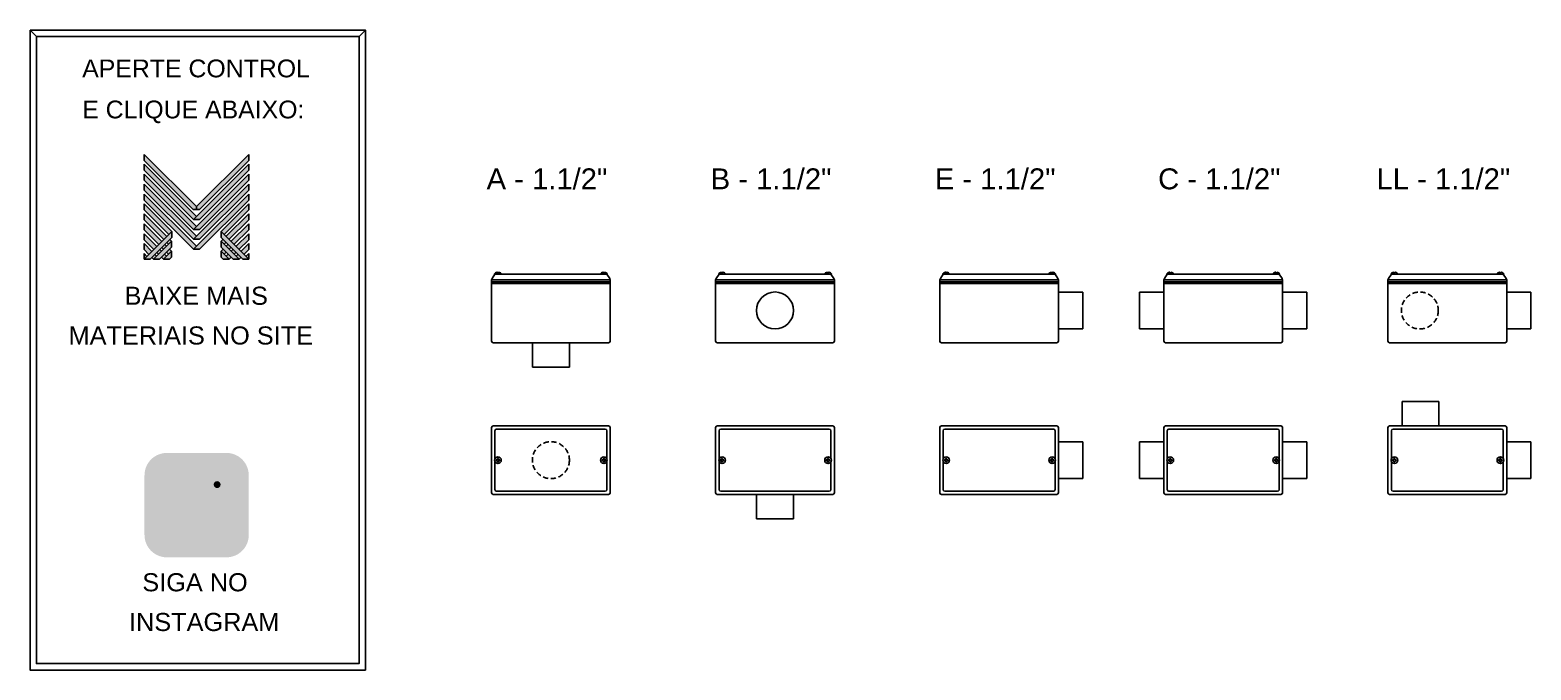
# Model space of a CAD drawing. Header units: millimetres. Extents: x -301 to 3370, y 92 to 858.
# Drawn here: x -301 to 1494, y 92 to 858 of the extents above; entities that cross this region are included whole.
import ezdxf
from ezdxf.enums import TextEntityAlignment as Align

# ---------------------------------------------------------------- set-up
doc = ezdxf.new("R2010")
doc.units = ezdxf.units.MM
doc.linetypes.add('HIDDEN', pattern=[9.525, 6.35, -3.175])
for name, color, linetype in [('BUCHA DE PASSAGEM', 20, 'Continuous'), ('CONDULETE', 8, 'Continuous'), ('FURO VASADO', 251, 'HIDDEN'), ('logo01', 10, 'Continuous'), ('logo02', 250, 'Continuous')]:
    doc.layers.add(name, color=color, linetype=linetype)
doc.styles.get("Standard").update_dxf_attribs({"font": 'arial.ttf'})

# ---------------------------------------------------------------- blocks, each defined once
blk = doc.blocks.new('MESH')
at = {"layer": 'logo01'}
h = blk.add_hatch(color=256, dxfattribs=at)
h.dxf.hatch_style = 1
h.paths.add_polyline_path([(30046, 14087), (30046, 13835), (32119, 11769), (32248, 11769), (32248, 11893)])
h.paths.add_polyline_path([(30046, 13670), (30046, 13418), (32121, 11349), (32248, 11475)])
h.paths.add_polyline_path([(30046, 13253), (30046, 13001), (32121, 10932), (32248, 11058)])
h.paths.add_polyline_path([(30046, 12835), (30046, 12583), (32121, 10515), (32248, 10641)])
h.paths.add_polyline_path([(30046, 12418), (30046, 12166), (32121, 10097), (32248, 10223)])
h.paths.add_polyline_path([(30046, 12001), (30046, 11749), (31084, 10714), (31211, 10840)])
h.paths.add_polyline_path([(30046, 11583), (30046, 11331), (30875, 10505), (31001, 10631)])
h.paths.add_polyline_path([(30046, 11166), (30046, 10914), (30666, 10296), (30792, 10422)])
h.paths.add_polyline_path([(30046, 10749), (30046, 10497), (30456, 10088), (30583, 10214)])
h.paths.add_polyline_path([(30046, 10331), (30046, 10079), (30247, 9879), (30373, 10005)])
h.paths.add_polyline_path([(30164, 9796), (30046, 9914), (30046, 9679)])
h.paths.add_polyline_path([(30574, 9805), (30500, 9879), (30373, 9753), (30448, 9679)])
h.paths.add_polyline_path([(30784, 10013), (30709, 10088), (30583, 9962), (30657, 9887)])
h.paths.add_polyline_path([(30993, 9805), (30910, 9887), (30784, 9761), (30867, 9679)])
h.paths.add_polyline_path([(30993, 10222), (30918, 10296), (30792, 10170), (30867, 10096)])
h.paths.add_polyline_path([(31119, 10096), (30993, 9970), (31076, 9887), (31202, 10013)])
h.paths.add_polyline_path([(31202, 10431), (31128, 10505), (31001, 10379), (31076, 10305)], flags=17)
h.paths.add_polyline_path([(33284, 10840), (33284, 10588), (34196, 9679), (34449, 9679)])
h.paths.add_polyline_path([(33293, 10431), (33293, 10179), (33794, 9679), (34047, 9679)])
h.paths.add_polyline_path([(33293, 10013), (33293, 9761), (33376, 9679), (33628, 9679)], flags=17)
at = {"layer": 'logo02'}
h = blk.add_hatch(color=256, dxfattribs=at)
h.dxf.hatch_style = 1
h.paths.add_polyline_path([(34449, 13835), (34449, 14087), (32248, 11893), (32248, 11769), (32376, 11769)])
h.paths.add_polyline_path([(34449, 13418), (34449, 13670), (32121, 11349), (32374, 11349)])
h.paths.add_polyline_path([(34449, 13001), (34449, 13253), (32121, 10932), (32374, 10932)])
h.paths.add_polyline_path([(34449, 12583), (34449, 12835), (32121, 10515), (32374, 10515)])
h.paths.add_polyline_path([(34449, 12166), (34449, 12418), (32121, 10097), (32374, 10097)])
h.paths.add_polyline_path([(34449, 11749), (34449, 12001), (33284, 10840), (33411, 10714)], flags=17)
h.paths.add_polyline_path([(34449, 11331), (34449, 11583), (33494, 10631), (33620, 10505)], flags=17)
h.paths.add_polyline_path([(34449, 10914), (34449, 11166), (33703, 10422), (33829, 10296)], flags=17)
h.paths.add_polyline_path([(34449, 10497), (34449, 10749), (33912, 10214), (34039, 10088)])
h.paths.add_polyline_path([(34449, 10331), (34122, 10005), (34248, 9879), (34449, 10079)])
h.paths.add_polyline_path([(33577, 10296), (33502, 10222), (33628, 10096), (33703, 10170)])
h.paths.add_polyline_path([(33367, 10505), (33293, 10431), (33419, 10305), (33494, 10379)], flags=17)
h.paths.add_polyline_path([(33376, 10096), (33293, 10013), (33419, 9887), (33502, 9970)])
h.paths.add_polyline_path([(33786, 10088), (33711, 10013), (33838, 9887), (33912, 9962)])
h.paths.add_polyline_path([(33585, 9887), (33502, 9805), (33628, 9679), (33711, 9761)])
h.paths.add_polyline_path([(33995, 9879), (33921, 9805), (34047, 9679), (34122, 9753)])
h.paths.add_polyline_path([(34449, 9914), (34331, 9796), (34449, 9679)])
h.paths.add_polyline_path([(31202, 10013), (30867, 9679), (31119, 9679), (31202, 9761)], flags=17)
h.paths.add_polyline_path([(31202, 10179), (31202, 10431), (30448, 9679), (30701, 9679)])
h.paths.add_polyline_path([(31211, 10588), (31211, 10840), (30046, 9679), (30299, 9679)])
at = {"layer": 'logo01'}
for p, q in [((30046, 14087), (30046, 13835)), ((30046, 14087), (32248, 11893)), ((30046, 13835), (32119, 11769)), ((30046, 13670), (30046, 13418)), ((30046, 13670), (32248, 11475)), ((30046, 13418), (32121, 11349)), ((30046, 13253), (30046, 13001)), ((30046, 13253), (32248, 11058)), ((30046, 13001), (32121, 10932)), ((30046, 12835), (30046, 12583)), ((30046, 12835), (32248, 10641)), ((30046, 12583), (32121, 10515)), ((30046, 12418), (30046, 12166)), ((30046, 12418), (32248, 10223)), ((30046, 12166), (32121, 10097)), ((30046, 12001), (30046, 11749)), ((30046, 12001), (31211, 10840)), ((30046, 11749), (31084, 10714)), ((30046, 11583), (30046, 11331)), ((30046, 11583), (31001, 10631)), ((32119, 11769), (32248, 11769)), ((30046, 11331), (30875, 10505)), ((30046, 11166), (30046, 10914)), ((30046, 11166), (30792, 10422)), ((30046, 10914), (30666, 10296)), ((30046, 10749), (30046, 10497)), ((30046, 10749), (30583, 10214)), ((33284, 10840), (34449, 9679)), ((33284, 10588), (33284, 10840)), ((30046, 10497), (30456, 10088)), ((30046, 10331), (30046, 10079)), ((30046, 10331), (30373, 10005)), ((30792, 10170), (30867, 10096)), ((30918, 10296), (30993, 10222)), ((31001, 10379), (31076, 10305)), ((31128, 10505), (31202, 10431)), ((33284, 10588), (34196, 9679)), ((33293, 10431), (34047, 9679)), ((33293, 10179), (33293, 10431)), ((33293, 10179), (33794, 9679)), ((30046, 10079), (30247, 9879)), ((30046, 9914), (30046, 9679)), ((30046, 9914), (30164, 9796)), ((30373, 9753), (30448, 9679)), ((30500, 9879), (30574, 9805)), ((30583, 9962), (30657, 9887)), ((30709, 10088), (30784, 10013)), ((30784, 9761), (30867, 9679)), ((30910, 9887), (30993, 9805)), ((30993, 9970), (31076, 9887)), ((31119, 10096), (31202, 10013)), ((33293, 10013), (33628, 9679)), ((33293, 9761), (33293, 10013)), ((33293, 9761), (33376, 9679)), ((33628, 9679), (33376, 9679)), ((34047, 9679), (33794, 9679)), ((34449, 9679), (34196, 9679))]:
    blk.add_line(p, q, dxfattribs=at)
at = {"layer": 'logo02'}
for p, q in [((34449, 14087), (32248, 11893)), ((34449, 14087), (34449, 13835)), ((34449, 13670), (32121, 11349)), ((34449, 13418), (32374, 11349)), ((34449, 13835), (32376, 11769)), ((34449, 13670), (34449, 13418)), ((34449, 13253), (32121, 10932)), ((34449, 12835), (32121, 10515)), ((34449, 13001), (32374, 10932)), ((34449, 13253), (34449, 13001)), ((34449, 12835), (34449, 12583)), ((34449, 12418), (32121, 10097)), ((34449, 12583), (32374, 10515)), ((34449, 12166), (32374, 10097)), ((34449, 12001), (33284, 10840)), ((34449, 12418), (34449, 12166)), ((34449, 12001), (34449, 11749)), ((32248, 11769), (32248, 11893)), ((32376, 11769), (32248, 11769)), ((34449, 11749), (33411, 10714)), ((34449, 11583), (33494, 10631)), ((34449, 11583), (34449, 11331)), ((31211, 10840), (30046, 9679)), ((31211, 10588), (31211, 10840)), ((32121, 11349), (32374, 11349)), ((32121, 10932), (32374, 10932)), ((34449, 11331), (33620, 10505)), ((34449, 11166), (33703, 10422)), ((34449, 10914), (33829, 10296)), ((34449, 10749), (33912, 10214)), ((34449, 11166), (34449, 10914)), ((34449, 10749), (34449, 10497)), ((31211, 10588), (30299, 9679)), ((31202, 10431), (30448, 9679)), ((31202, 10179), (30701, 9679)), ((31202, 10179), (31202, 10431)), ((32121, 10515), (32374, 10515)), ((33367, 10505), (33293, 10431)), ((33494, 10379), (33419, 10305)), ((33577, 10296), (33502, 10222)), ((33703, 10170), (33628, 10096)), ((34449, 10497), (34039, 10088)), ((34449, 10331), (34122, 10005)), ((34449, 10331), (34449, 10079)), ((30046, 9679), (30299, 9679)), ((30448, 9679), (30701, 9679)), ((31202, 10013), (30867, 9679)), ((30867, 9679), (31119, 9679)), ((31202, 9761), (31119, 9679)), ((31202, 9761), (31202, 10013)), ((32121, 10097), (32374, 10097)), ((33376, 10096), (33293, 10013)), ((33502, 9970), (33419, 9887)), ((33585, 9887), (33502, 9805)), ((33711, 9761), (33628, 9679)), ((33786, 10088), (33711, 10013)), ((33912, 9962), (33838, 9887)), ((33995, 9879), (33921, 9805)), ((34122, 9753), (34047, 9679)), ((34449, 10079), (34248, 9879)), ((34449, 9914), (34331, 9796)), ((34449, 9914), (34449, 9679))]:
    blk.add_line(p, q, dxfattribs=at)

msp = doc.modelspace()

# ---------------------------------------------------------------- hatches: boundary and pattern name
at = {"layer": 'BUCHA DE PASSAGEM'}
h = msp.add_hatch(color=18, dxfattribs=at)
h.dxf.hatch_style = 1
h.paths.add_polyline_path([(-66, 352), (-137.1, 352, 0.414214), (-163.9, 325.2), (-163.9, 253.9, 0.414214), (-137.1, 227.1), (-66, 227.1, 0.414214), (-39.2, 253.9), (-39.2, 325.2, 0.414214)])
h.paths.add_polyline_path([(-118.9, 334.7), (-84.2, 334.7, -0.414214), (-56.5, 306.9), (-56.5, 272.2, -0.414214), (-84.2, 244.5), (-118.9, 244.5, -0.414214), (-146.6, 272.2), (-146.6, 306.9, -0.414214)], flags=16)
h.paths.add_polyline_path([(-118.9, 326.4), (-84.2, 326.4, -0.414214), (-64.8, 306.9), (-64.8, 272.2, -0.414214), (-84.2, 252.7), (-118.9, 252.7, -0.414214), (-138.3, 272.2), (-138.3, 306.9, -0.414214)], flags=0)
h.paths.add_polyline_path([(-80.3, 289.6, -1), (-122.8, 289.6, -1)], flags=0)
h.paths.add_polyline_path([(-88.6, 289.6, -1), (-114.5, 289.6, -1)], flags=0)
h.paths.add_polyline_path([(-72.9, 314.1, -1), (-81.2, 314.1, -1)], flags=0)
h.paths.add_polyline_path([(-84.2, 326.4), (-118.9, 326.4, 0.414214), (-138.3, 306.9), (-138.3, 272.2, 0.414214), (-118.9, 252.7), (-84.2, 252.7, 0.414214), (-64.8, 272.2), (-64.8, 306.9, 0.414214)], flags=0)
h.paths.add_polyline_path([(-114.5, 289.6, 1), (-88.6, 289.6, 1)], flags=0)
h = msp.add_hatch(color=0, dxfattribs=at)
h.dxf.hatch_style = 1
h.paths.add_polyline_path([(-118.9, 334.7, 0.414214), (-146.6, 306.9), (-146.6, 272.2, 0.414214), (-118.9, 244.5), (-84.2, 244.5, 0.414214), (-56.5, 272.2), (-56.5, 306.9, 0.414214), (-84.2, 334.7)])
h.paths.add_polyline_path([(-72.9, 314.1, -1), (-81.2, 314.1, -1)], flags=16)
h.paths.add_polyline_path([(-80.3, 289.6, -1), (-122.8, 289.6, -1)], flags=16)
h.paths.add_polyline_path([(-88.6, 289.6, -1), (-114.5, 289.6, -1)], flags=0)
h = msp.add_hatch(color=18, dxfattribs=at)
h.dxf.hatch_style = 1
h.paths.add_polyline_path([(-84.2, 326.4), (-118.9, 326.4, 0.414214), (-138.3, 306.9), (-138.3, 272.2, 0.414214), (-118.9, 252.7), (-84.2, 252.7, 0.414214), (-64.8, 272.2), (-64.8, 306.9, 0.414214)])
h.paths.add_polyline_path([(-80.3, 289.6, -1), (-122.8, 289.6, -1)], flags=16)
h.paths.add_polyline_path([(-88.6, 289.6, -1), (-114.5, 289.6, -1)], flags=0)
h.paths.add_polyline_path([(-81.2, 314.1, -1), (-72.9, 314.1, -1)], flags=16)
h.paths.add_polyline_path([(-88.6, 289.6, 1), (-114.5, 289.6, 1)], flags=0)
h = msp.add_hatch(color=0, dxfattribs=at)
h.dxf.hatch_style = 1
h.paths.add_polyline_path([(-122.8, 289.6, 1), (-80.3, 289.6, 1)])
h.paths.add_polyline_path([(-88.6, 289.6, -1), (-114.5, 289.6, -1)], flags=16)
h = msp.add_hatch(color=0, dxfattribs=at)
h.dxf.hatch_style = 1
h.paths.add_polyline_path([(-72.9, 314.1, 1), (-81.2, 314.1, 1)])
h = msp.add_hatch(color=18, dxfattribs=at)
h.dxf.hatch_style = 1
h.paths.add_polyline_path([(-114.5, 289.6, 1), (-88.6, 289.6, 1)])

# ---------------------------------------------------------------- linework, layer by layer
for p, q in [((-293.1, 850), (-300.8, 857.6)), ((92.7, 850), (100.3, 857.6))]:
    msp.add_line(p, q, dxfattribs=at)
for points in [[(-300.8, 857.6), (100.3, 857.6), (100.3, 92.4), (-300.8, 92.4)], [(-293.1, 850), (92.7, 850), (92.7, 100.1), (-293.1, 100.1)]]:
    msp.add_lwpolyline(points, close=True, dxfattribs=at)
at = {"layer": 'CONDULETE'}
for p, q in [((251.1, 558.8), (251.9, 560.5)), ((251.1, 558.8), (251.1, 485.7)), ((251.1, 558.8), (393.1, 558.8)), ((255.2, 565.7), (251.9, 560.5)), ((262.5, 565.7), (255, 565.7)), ((258.2, 567.3), (258.2, 567.9)), ((258.8, 567.1), (258.4, 567.1)), ((258.8, 567.1), (259.1, 567.1)), ((259.3, 567.3), (259.3, 567.9)), ((262.5, 565.7), (381.7, 565.7)), ((381.7, 565.7), (389.3, 565.7)), ((385, 567.3), (384.9, 567.9)), ((385.5, 567.1), (385.2, 567.1)), ((385.5, 567.1), (385.8, 567.1)), ((386, 567.3), (386.1, 567.9)), ((389, 565.7), (392.4, 560.5)), ((393.1, 558.8), (392.4, 560.5)), ((393.1, 485.7), (393.1, 558.8)), ((519.1, 558.8), (519.9, 560.5)), ((519.1, 558.8), (519.1, 485.7)), ((519.1, 558.8), (661.1, 558.8)), ((523.2, 565.7), (519.9, 560.5)), ((530.5, 565.7), (523, 565.7)), ((526.2, 567.3), (526.2, 567.9)), ((526.8, 567.1), (526.4, 567.1)), ((526.8, 567.1), (527.1, 567.1)), ((527.3, 567.3), (527.3, 567.9)), ((530.5, 565.7), (649.7, 565.7)), ((649.7, 565.7), (657.3, 565.7)), ((653, 567.3), (652.9, 567.9)), ((653.5, 567.1), (653.2, 567.1)), ((653.5, 567.1), (653.8, 567.1)), ((654, 567.3), (654.1, 567.9)), ((657, 565.7), (660.4, 560.5)), ((661.1, 558.8), (660.4, 560.5)), ((661.1, 485.7), (661.1, 558.8)), ((787.1, 558.8), (787.9, 560.5)), ((787.1, 558.8), (787.1, 485.7)), ((787.1, 558.8), (929.1, 558.8)), ((791.2, 565.7), (787.9, 560.5)), ((798.5, 565.7), (791, 565.7)), ((794.2, 567.3), (794.2, 567.9)), ((794.8, 567.1), (794.4, 567.1)), ((794.8, 567.1), (795.1, 567.1)), ((795.3, 567.3), (795.3, 567.9)), ((798.5, 565.7), (917.7, 565.7)), ((917.7, 565.7), (925.3, 565.7)), ((921, 567.3), (920.9, 567.9)), ((921.5, 567.1), (921.2, 567.1)), ((921.5, 567.1), (921.8, 567.1)), ((922, 567.3), (922.1, 567.9)), ((925, 565.7), (928.4, 560.5)), ((929.1, 558.8), (928.4, 560.5)), ((929.1, 485.7), (929.1, 558.8)), ((1055.1, 558.8), (1055.9, 560.5)), ((1055.1, 558.8), (1055.1, 485.7)), ((1055.1, 558.8), (1197.1, 558.8)), ((1059.2, 565.7), (1055.9, 560.5)), ((1066.5, 565.7), (1059, 565.7)), ((1062.2, 567.3), (1062.2, 567.9)), ((1062.8, 567.1), (1062.4, 567.1)), ((1062.8, 567.1), (1063.1, 567.1)), ((1063.3, 567.3), (1063.3, 567.9)), ((1066.5, 565.7), (1185.7, 565.7)), ((1185.7, 565.7), (1193.3, 565.7)), ((1189, 567.3), (1188.9, 567.9)), ((1189.5, 567.1), (1189.2, 567.1)), ((1189.5, 567.1), (1189.8, 567.1)), ((1190, 567.3), (1190.1, 567.9)), ((1193, 565.7), (1196.4, 560.5)), ((1197.1, 558.8), (1196.4, 560.5)), ((1197.1, 485.7), (1197.1, 558.8)), ((1323.1, 558.8), (1323.9, 560.5)), ((1323.1, 558.8), (1323.1, 485.7)), ((1323.1, 558.8), (1465.1, 558.8)), ((1327.2, 565.7), (1323.9, 560.5)), ((1334.5, 565.7), (1327, 565.7)), ((1330.2, 567.3), (1330.2, 567.9)), ((1330.8, 567.1), (1330.4, 567.1)), ((1330.8, 567.1), (1331.1, 567.1)), ((1331.3, 567.3), (1331.3, 567.9)), ((1334.5, 565.7), (1453.7, 565.7)), ((1453.7, 565.7), (1461.3, 565.7)), ((1457, 567.3), (1456.9, 567.9)), ((1457.5, 567.1), (1457.2, 567.1)), ((1457.5, 567.1), (1457.8, 567.1)), ((1458, 567.3), (1458.1, 567.9)), ((1461, 565.7), (1464.4, 560.5)), ((1465.1, 558.8), (1464.4, 560.5)), ((1465.1, 485.7), (1465.1, 558.8)), ((251.1, 556.4), (393.1, 556.4)), ((251.1, 554.7), (393.1, 554.7)), ((519.1, 556.4), (661.1, 556.4)), ((519.1, 554.7), (661.1, 554.7)), ((787.1, 556.4), (929.1, 556.4)), ((787.1, 554.7), (929.1, 554.7)), ((929.1, 544.3), (958.1, 544.3)), ((958.1, 544.3), (958.1, 500.2)), ((1055.1, 544.3), (1026.1, 544.3)), ((1026.1, 544.3), (1026.1, 500.2)), ((1055.1, 556.4), (1197.1, 556.4)), ((1055.1, 554.7), (1197.1, 554.7)), ((1197.1, 544.3), (1226.1, 544.3)), ((1226.1, 544.3), (1226.1, 500.2)), ((1323.1, 556.4), (1465.1, 556.4)), ((1323.1, 554.7), (1465.1, 554.7)), ((1465.1, 544.3), (1494.1, 544.3)), ((1494.1, 544.3), (1494.1, 500.2)), ((958.1, 500.2), (929.1, 500.2)), ((1026.1, 500.2), (1055.1, 500.2)), ((1226.1, 500.2), (1197.1, 500.2)), ((1494.1, 500.2), (1465.1, 500.2)), ((253.1, 483.7), (391.1, 483.7)), ((300.1, 483.7), (300.1, 454.7)), ((344.2, 454.7), (344.2, 483.7)), ((521.1, 483.7), (659.1, 483.7)), ((789.1, 483.7), (927.1, 483.7)), ((1057.1, 483.7), (1195.1, 483.7)), ((1325.1, 483.7), (1463.1, 483.7)), ((300.1, 454.7), (344.2, 454.7)), ((1340, 384.3), (1340, 413.3)), ((1340, 413.3), (1384.1, 413.3)), ((1384.1, 413.3), (1384.1, 384.3)), ((251.1, 382.3), (251.1, 304.3)), ((253.1, 384.3), (391.1, 384.3)), ((255.2, 378.5), (255.2, 345.1)), ((257.2, 380.5), (387, 380.5)), ((389, 378.5), (389, 345.1)), ((393.1, 382.3), (393.1, 304.3)), ((519.1, 382.3), (519.1, 304.3)), ((521.1, 384.3), (659.1, 384.3)), ((523.2, 378.5), (523.2, 345.1)), ((525.2, 380.5), (655, 380.5)), ((657, 378.5), (657, 345.1)), ((661.1, 382.3), (661.1, 304.3)), ((787.1, 382.3), (787.1, 304.3)), ((789.1, 384.3), (927.1, 384.3)), ((791.2, 378.5), (791.2, 345.1)), ((793.2, 380.5), (923, 380.5)), ((925, 378.5), (925, 345.1)), ((929.1, 382.3), (929.1, 304.3)), ((1055.1, 382.3), (1055.1, 304.3)), ((1057.1, 384.3), (1195.1, 384.3)), ((1059.2, 378.5), (1059.2, 345.1)), ((1061.2, 380.5), (1191, 380.5)), ((1193, 378.5), (1193, 345.1)), ((1197.1, 382.3), (1197.1, 304.3)), ((1323.1, 382.3), (1323.1, 304.3)), ((1325.1, 384.3), (1463.1, 384.3)), ((1327.2, 378.5), (1327.2, 345.1)), ((1329.2, 380.5), (1459, 380.5)), ((1461, 378.5), (1461, 345.1)), ((1465.1, 382.3), (1465.1, 304.3)), ((929.1, 365.3), (958.1, 365.3)), ((958.1, 365.3), (958.1, 321.2)), ((1055.1, 365.3), (1026.1, 365.3)), ((1026.1, 365.3), (1026.1, 321.2)), ((1197.1, 365.3), (1226.1, 365.3)), ((1226.1, 365.3), (1226.1, 321.2)), ((1465.1, 365.3), (1494.1, 365.3)), ((1494.1, 365.3), (1494.1, 321.2)), ((255.2, 341.4), (255.2, 308.1)), ((256.8, 343.3), (256.8, 343.6)), ((256.8, 343.3), (256.8, 342.9)), ((257, 343.8), (258, 343.8)), ((257, 342.7), (258, 342.7)), ((258.2, 345.1), (258.2, 344)), ((258.2, 341.5), (258.2, 342.5)), ((258.8, 345.3), (258.4, 345.3)), ((258.8, 341.3), (258.4, 341.3)), ((258.8, 345.3), (259.1, 345.3)), ((258.8, 341.3), (259.1, 341.3)), ((259.3, 345.1), (259.3, 344)), ((259.3, 341.5), (259.3, 342.5)), ((260.6, 343.8), (259.5, 343.8)), ((260.6, 342.7), (259.5, 342.7)), ((260.8, 343.3), (260.8, 343.6)), ((260.8, 343.3), (260.8, 342.9)), ((383.5, 343.3), (383.5, 343.6)), ((383.5, 343.3), (383.5, 342.9)), ((383.7, 343.8), (384.8, 343.8)), ((383.7, 342.7), (384.8, 342.7)), ((384.9, 345.1), (384.9, 344)), ((384.9, 341.5), (384.9, 342.5)), ((385.5, 345.3), (385.1, 345.3)), ((385.5, 341.3), (385.1, 341.3)), ((385.5, 345.3), (385.9, 345.3)), ((385.5, 341.3), (385.9, 341.3)), ((386.1, 345.1), (386.1, 344)), ((386.1, 341.5), (386.1, 342.5)), ((387.3, 343.8), (386.2, 343.8)), ((387.3, 342.7), (386.2, 342.7)), ((387.5, 343.3), (387.5, 343.6)), ((387.5, 343.3), (387.5, 342.9)), ((389, 341.4), (389, 308.1)), ((523.2, 341.4), (523.2, 308.1)), ((524.8, 343.3), (524.8, 343.6)), ((524.8, 343.3), (524.8, 342.9)), ((525, 343.8), (526, 343.8)), ((525, 342.7), (526, 342.7)), ((526.2, 345.1), (526.2, 344)), ((526.2, 341.5), (526.2, 342.5)), ((526.8, 345.3), (526.4, 345.3)), ((526.8, 341.3), (526.4, 341.3)), ((526.8, 345.3), (527.1, 345.3)), ((526.8, 341.3), (527.1, 341.3)), ((527.3, 345.1), (527.3, 344)), ((527.3, 341.5), (527.3, 342.5)), ((528.6, 343.8), (527.5, 343.8)), ((528.6, 342.7), (527.5, 342.7)), ((528.8, 343.3), (528.8, 343.6)), ((528.8, 343.3), (528.8, 342.9)), ((651.5, 343.3), (651.5, 343.6)), ((651.5, 343.3), (651.5, 342.9)), ((651.7, 343.8), (652.8, 343.8)), ((651.7, 342.7), (652.8, 342.7)), ((652.9, 345.1), (652.9, 344)), ((652.9, 341.5), (652.9, 342.5)), ((653.5, 345.3), (653.1, 345.3)), ((653.5, 341.3), (653.1, 341.3)), ((653.5, 345.3), (653.9, 345.3)), ((653.5, 341.3), (653.9, 341.3)), ((654.1, 345.1), (654.1, 344)), ((654.1, 341.5), (654.1, 342.5)), ((655.3, 343.8), (654.2, 343.8)), ((655.3, 342.7), (654.2, 342.7)), ((655.5, 343.3), (655.5, 343.6)), ((655.5, 343.3), (655.5, 342.9)), ((657, 341.4), (657, 308.1)), ((791.2, 341.4), (791.2, 308.1)), ((792.8, 343.3), (792.8, 343.6)), ((792.8, 343.3), (792.8, 342.9)), ((793, 343.8), (794, 343.8)), ((793, 342.7), (794, 342.7)), ((794.2, 345.1), (794.2, 344)), ((794.2, 341.5), (794.2, 342.5)), ((794.8, 345.3), (794.4, 345.3)), ((794.8, 341.3), (794.4, 341.3)), ((794.8, 345.3), (795.1, 345.3)), ((794.8, 341.3), (795.1, 341.3)), ((795.3, 345.1), (795.3, 344)), ((795.3, 341.5), (795.3, 342.5)), ((796.6, 343.8), (795.5, 343.8)), ((796.6, 342.7), (795.5, 342.7)), ((796.8, 343.3), (796.8, 343.6)), ((796.8, 343.3), (796.8, 342.9)), ((919.5, 343.3), (919.5, 343.6)), ((919.5, 343.3), (919.5, 342.9)), ((919.7, 343.8), (920.8, 343.8)), ((919.7, 342.7), (920.8, 342.7)), ((920.9, 345.1), (920.9, 344)), ((920.9, 341.5), (920.9, 342.5)), ((921.5, 345.3), (921.1, 345.3)), ((921.5, 341.3), (921.1, 341.3)), ((921.5, 345.3), (921.9, 345.3)), ((921.5, 341.3), (921.9, 341.3)), ((922.1, 345.1), (922.1, 344)), ((922.1, 341.5), (922.1, 342.5)), ((923.3, 343.8), (922.2, 343.8)), ((923.3, 342.7), (922.2, 342.7)), ((923.5, 343.3), (923.5, 343.6)), ((923.5, 343.3), (923.5, 342.9)), ((925, 341.4), (925, 308.1)), ((1059.2, 341.4), (1059.2, 308.1)), ((1060.8, 343.3), (1060.8, 343.6)), ((1060.8, 343.3), (1060.8, 342.9)), ((1061, 343.8), (1062, 343.8)), ((1061, 342.7), (1062, 342.7)), ((1062.2, 345.1), (1062.2, 344)), ((1062.2, 341.5), (1062.2, 342.5)), ((1062.8, 345.3), (1062.4, 345.3)), ((1062.8, 341.3), (1062.4, 341.3)), ((1062.8, 345.3), (1063.1, 345.3)), ((1062.8, 341.3), (1063.1, 341.3)), ((1063.3, 345.1), (1063.3, 344)), ((1063.3, 341.5), (1063.3, 342.5)), ((1064.6, 343.8), (1063.5, 343.8)), ((1064.6, 342.7), (1063.5, 342.7)), ((1064.8, 343.3), (1064.8, 343.6)), ((1064.8, 343.3), (1064.8, 342.9)), ((1187.5, 343.3), (1187.5, 343.6)), ((1187.5, 343.3), (1187.5, 342.9)), ((1187.7, 343.8), (1188.8, 343.8)), ((1187.7, 342.7), (1188.8, 342.7)), ((1188.9, 345.1), (1188.9, 344)), ((1188.9, 341.5), (1188.9, 342.5)), ((1189.5, 345.3), (1189.1, 345.3)), ((1189.5, 341.3), (1189.1, 341.3)), ((1189.5, 345.3), (1189.9, 345.3)), ((1189.5, 341.3), (1189.9, 341.3)), ((1190.1, 345.1), (1190.1, 344)), ((1190.1, 341.5), (1190.1, 342.5)), ((1191.3, 343.8), (1190.2, 343.8)), ((1191.3, 342.7), (1190.2, 342.7)), ((1191.5, 343.3), (1191.5, 343.6)), ((1191.5, 343.3), (1191.5, 342.9)), ((1193, 341.4), (1193, 308.1)), ((1327.2, 341.4), (1327.2, 308.1)), ((1328.8, 343.3), (1328.8, 343.6)), ((1328.8, 343.3), (1328.8, 342.9)), ((1329, 343.8), (1330, 343.8)), ((1329, 342.7), (1330, 342.7)), ((1330.2, 345.1), (1330.2, 344)), ((1330.2, 341.5), (1330.2, 342.5)), ((1330.8, 345.3), (1330.4, 345.3)), ((1330.8, 341.3), (1330.4, 341.3)), ((1330.8, 345.3), (1331.1, 345.3)), ((1330.8, 341.3), (1331.1, 341.3)), ((1331.3, 345.1), (1331.3, 344)), ((1331.3, 341.5), (1331.3, 342.5)), ((1332.6, 343.8), (1331.5, 343.8)), ((1332.6, 342.7), (1331.5, 342.7)), ((1332.8, 343.3), (1332.8, 343.6)), ((1332.8, 343.3), (1332.8, 342.9)), ((1455.5, 343.3), (1455.5, 343.6)), ((1455.5, 343.3), (1455.5, 342.9)), ((1455.7, 343.8), (1456.8, 343.8)), ((1455.7, 342.7), (1456.8, 342.7)), ((1456.9, 345.1), (1456.9, 344)), ((1456.9, 341.5), (1456.9, 342.5)), ((1457.5, 345.3), (1457.1, 345.3)), ((1457.5, 341.3), (1457.1, 341.3)), ((1457.5, 345.3), (1457.9, 345.3)), ((1457.5, 341.3), (1457.9, 341.3)), ((1458.1, 345.1), (1458.1, 344)), ((1458.1, 341.5), (1458.1, 342.5)), ((1459.3, 343.8), (1458.2, 343.8)), ((1459.3, 342.7), (1458.2, 342.7)), ((1459.5, 343.3), (1459.5, 343.6)), ((1459.5, 343.3), (1459.5, 342.9)), ((1461, 341.4), (1461, 308.1)), ((255.2, 335.4), (255.2, 308.1)), ((389, 335.4), (389, 308.1)), ((523.2, 335.4), (523.2, 308.1)), ((657, 335.4), (657, 308.1)), ((791.2, 335.4), (791.2, 308.1)), ((925, 335.4), (925, 308.1)), ((1059.2, 335.4), (1059.2, 308.1)), ((1193, 335.4), (1193, 308.1)), ((1327.2, 335.4), (1327.2, 308.1)), ((1461, 335.4), (1461, 308.1)), ((257.2, 306.1), (387, 306.1)), ((525.2, 306.1), (655, 306.1)), ((793.2, 306.1), (923, 306.1)), ((958.1, 321.2), (929.1, 321.2)), ((1026.1, 321.2), (1055.1, 321.2)), ((1061.2, 306.1), (1191, 306.1)), ((1226.1, 321.2), (1197.1, 321.2)), ((1329.2, 306.1), (1459, 306.1)), ((1494.1, 321.2), (1465.1, 321.2)), ((253.1, 302.3), (391.1, 302.3)), ((521.1, 302.3), (659.1, 302.3)), ((568.1, 302.3), (568.1, 273.3)), ((612.2, 273.3), (612.2, 302.3)), ((789.1, 302.3), (927.1, 302.3)), ((1057.1, 302.3), (1195.1, 302.3)), ((1325.1, 302.3), (1463.1, 302.3)), ((568.1, 273.3), (612.2, 273.3))]:
    msp.add_line(p, q, dxfattribs=at)
for centre, radius in [((590.1, 522.3), 22.1), ((258.8, 343.3), 3.99), ((385.5, 343.3), 3.99), ((526.8, 343.3), 3.99), ((653.5, 343.3), 3.99), ((794.8, 343.3), 3.99), ((921.5, 343.3), 3.99), ((1062.8, 343.3), 3.99), ((1189.5, 343.3), 3.99), ((1330.8, 343.3), 3.99), ((1457.5, 343.3), 3.99)]:
    msp.add_circle(centre, radius, dxfattribs=at)
for centre, radius, start, end in [((255, 565.9), 0.2, 170.9615, 270), ((258, 567.9), 0.2, 5.1527, 97.0004), ((258.4, 567.3), 0.2, 185.1527, 270), ((259.1, 567.3), 0.2, 270, 354.8473), ((259.5, 567.9), 0.2, 82.9996, 174.8473), ((262.5, 565.9), 0.2, 270, 9.0385), ((381.7, 565.9), 0.2, 170.9615, 270), ((384.7, 567.9), 0.2, 5.1527, 97.0004), ((385.2, 567.3), 0.2, 185.1527, 270), ((385.8, 567.3), 0.2, 270, 354.8473), ((386.3, 567.9), 0.2, 82.9996, 174.8473), ((389.3, 565.9), 0.2, 270, 9.0385), ((523, 565.9), 0.2, 170.9615, 270), ((526, 567.9), 0.2, 5.1527, 97.0004), ((526.4, 567.3), 0.2, 185.1527, 270), ((527.1, 567.3), 0.2, 270, 354.8473), ((527.5, 567.9), 0.2, 82.9996, 174.8473), ((530.5, 565.9), 0.2, 270, 9.0385), ((649.7, 565.9), 0.2, 170.9615, 270), ((652.7, 567.9), 0.2, 5.1527, 97.0004), ((653.2, 567.3), 0.2, 185.1527, 270), ((653.8, 567.3), 0.2, 270, 354.8473), ((654.3, 567.9), 0.2, 82.9996, 174.8473), ((657.3, 565.9), 0.2, 270, 9.0385), ((791, 565.9), 0.2, 170.9615, 270), ((794, 567.9), 0.2, 5.1527, 97.0004), ((794.4, 567.3), 0.2, 185.1527, 270), ((795.1, 567.3), 0.2, 270, 354.8473), ((795.5, 567.9), 0.2, 82.9996, 174.8473), ((798.5, 565.9), 0.2, 270, 9.0385), ((917.7, 565.9), 0.2, 170.9615, 270), ((920.7, 567.9), 0.2, 5.1527, 97.0004), ((921.2, 567.3), 0.2, 185.1527, 270), ((921.8, 567.3), 0.2, 270, 354.8473), ((922.3, 567.9), 0.2, 82.9996, 174.8473), ((925.3, 565.9), 0.2, 270, 9.0385), ((1059, 565.9), 0.2, 170.9615, 270), ((1062, 567.9), 0.2, 5.1527, 97.0004), ((1062.4, 567.3), 0.2, 185.1527, 270), ((1063.1, 567.3), 0.2, 270, 354.8473), ((1063.5, 567.9), 0.2, 82.9996, 174.8473), ((1066.5, 565.9), 0.2, 270, 9.0385), ((1185.7, 565.9), 0.2, 170.9615, 270), ((1188.7, 567.9), 0.2, 5.1527, 97.0004), ((1189.2, 567.3), 0.2, 185.1527, 270), ((1189.8, 567.3), 0.2, 270, 354.8473), ((1190.3, 567.9), 0.2, 82.9996, 174.8473), ((1193.3, 565.9), 0.2, 270, 9.0385), ((1327, 565.9), 0.2, 170.9615, 270), ((1330, 567.9), 0.2, 5.1527, 97.0004), ((1330.4, 567.3), 0.2, 185.1527, 270), ((1331.1, 567.3), 0.2, 270, 354.8473), ((1331.5, 567.9), 0.2, 82.9996, 174.8473), ((1334.5, 565.9), 0.2, 270, 9.0385), ((1453.7, 565.9), 0.2, 170.9615, 270), ((1456.7, 567.9), 0.2, 5.1527, 97.0004), ((1457.2, 567.3), 0.2, 185.1527, 270), ((1457.8, 567.3), 0.2, 270, 354.8473), ((1458.3, 567.9), 0.2, 82.9996, 174.8473), ((1461.3, 565.9), 0.2, 270, 9.0385), ((253.1, 485.7), 2, 180, 270), ((391.1, 485.7), 2, 270, 0), ((521.1, 485.7), 2, 180, 270), ((659.1, 485.7), 2, 270, 0), ((789.1, 485.7), 2, 180, 270), ((927.1, 485.7), 2, 270, 0), ((1057.1, 485.7), 2, 180, 270), ((1195.1, 485.7), 2, 270, 0), ((1325.1, 485.7), 2, 180, 270), ((1463.1, 485.7), 2, 270, 0), ((253.1, 382.3), 2, 90, 180), ((257.2, 378.5), 2, 90, 180), ((387, 378.5), 2, 0, 90), ((391.1, 382.3), 2, 0, 90), ((521.1, 382.3), 2, 90, 180), ((525.2, 378.5), 2, 90, 180), ((655, 378.5), 2, 0, 90), ((659.1, 382.3), 2, 0, 90), ((789.1, 382.3), 2, 90, 180), ((793.2, 378.5), 2, 90, 180), ((923, 378.5), 2, 0, 90), ((927.1, 382.3), 2, 0, 90), ((1057.1, 382.3), 2, 90, 180), ((1061.2, 378.5), 2, 90, 180), ((1191, 378.5), 2, 0, 90), ((1195.1, 382.3), 2, 0, 90), ((1325.1, 382.3), 2, 90, 180), ((1329.2, 378.5), 2, 90, 180), ((1459, 378.5), 2, 0, 90), ((1463.1, 382.3), 2, 0, 90), ((257, 343.6), 0.2, 90, 180), ((257, 342.9), 0.2, 180, 270), ((258, 344), 0.16, 270, 0), ((258, 342.5), 0.16, 0, 90), ((258.4, 345.1), 0.2, 90, 180), ((258.4, 341.5), 0.2, 180, 270), ((259.1, 345.1), 0.2, 0, 90), ((259.1, 341.5), 0.2, 270, 0), ((259.5, 344), 0.16, 180, 270), ((259.5, 342.5), 0.16, 90, 180), ((260.6, 343.6), 0.2, 0, 90), ((260.6, 342.9), 0.2, 270, 0), ((383.7, 343.6), 0.2, 90, 180), ((383.7, 342.9), 0.2, 180, 270), ((384.8, 344), 0.16, 270, 0), ((384.8, 342.5), 0.16, 0, 90), ((385.1, 345.1), 0.2, 90, 180), ((385.1, 341.5), 0.2, 180, 270), ((385.9, 345.1), 0.2, 0, 90), ((385.9, 341.5), 0.2, 270, 0), ((386.2, 344), 0.16, 180, 270), ((386.2, 342.5), 0.16, 90, 180), ((387.3, 343.6), 0.2, 0, 90), ((387.3, 342.9), 0.2, 270, 0), ((525, 343.6), 0.2, 90, 180), ((525, 342.9), 0.2, 180, 270), ((526, 344), 0.16, 270, 0), ((526, 342.5), 0.16, 0, 90), ((526.4, 345.1), 0.2, 90, 180), ((526.4, 341.5), 0.2, 180, 270), ((527.1, 345.1), 0.2, 0, 90), ((527.1, 341.5), 0.2, 270, 0), ((527.5, 344), 0.16, 180, 270), ((527.5, 342.5), 0.16, 90, 180), ((528.6, 343.6), 0.2, 0, 90), ((528.6, 342.9), 0.2, 270, 0), ((651.7, 343.6), 0.2, 90, 180), ((651.7, 342.9), 0.2, 180, 270), ((652.8, 344), 0.16, 270, 0), ((652.8, 342.5), 0.16, 0, 90), ((653.1, 345.1), 0.2, 90, 180), ((653.1, 341.5), 0.2, 180, 270), ((653.9, 345.1), 0.2, 0, 90), ((653.9, 341.5), 0.2, 270, 0), ((654.2, 344), 0.16, 180, 270), ((654.2, 342.5), 0.16, 90, 180), ((655.3, 343.6), 0.2, 0, 90), ((655.3, 342.9), 0.2, 270, 0), ((793, 343.6), 0.2, 90, 180), ((793, 342.9), 0.2, 180, 270), ((794, 344), 0.16, 270, 0), ((794, 342.5), 0.16, 0, 90), ((794.4, 345.1), 0.2, 90, 180), ((794.4, 341.5), 0.2, 180, 270), ((795.1, 345.1), 0.2, 0, 90), ((795.1, 341.5), 0.2, 270, 0), ((795.5, 344), 0.16, 180, 270), ((795.5, 342.5), 0.16, 90, 180), ((796.6, 343.6), 0.2, 0, 90), ((796.6, 342.9), 0.2, 270, 0), ((919.7, 343.6), 0.2, 90, 180), ((919.7, 342.9), 0.2, 180, 270), ((920.8, 344), 0.16, 270, 0), ((920.8, 342.5), 0.16, 0, 90), ((921.1, 345.1), 0.2, 90, 180), ((921.1, 341.5), 0.2, 180, 270), ((921.9, 345.1), 0.2, 0, 90), ((921.9, 341.5), 0.2, 270, 0), ((922.2, 344), 0.16, 180, 270), ((922.2, 342.5), 0.16, 90, 180), ((923.3, 343.6), 0.2, 0, 90), ((923.3, 342.9), 0.2, 270, 0), ((1061, 343.6), 0.2, 90, 180), ((1061, 342.9), 0.2, 180, 270), ((1062, 344), 0.16, 270, 0), ((1062, 342.5), 0.16, 0, 90), ((1062.4, 345.1), 0.2, 90, 180), ((1062.4, 341.5), 0.2, 180, 270), ((1063.1, 345.1), 0.2, 0, 90), ((1063.1, 341.5), 0.2, 270, 0), ((1063.5, 344), 0.16, 180, 270), ((1063.5, 342.5), 0.16, 90, 180), ((1064.6, 343.6), 0.2, 0, 90), ((1064.6, 342.9), 0.2, 270, 0), ((1187.7, 343.6), 0.2, 90, 180), ((1187.7, 342.9), 0.2, 180, 270), ((1188.8, 344), 0.16, 270, 0), ((1188.8, 342.5), 0.16, 0, 90), ((1189.1, 345.1), 0.2, 90, 180), ((1189.1, 341.5), 0.2, 180, 270), ((1189.9, 345.1), 0.2, 0, 90), ((1189.9, 341.5), 0.2, 270, 0), ((1190.2, 344), 0.16, 180, 270), ((1190.2, 342.5), 0.16, 90, 180), ((1191.3, 343.6), 0.2, 0, 90), ((1191.3, 342.9), 0.2, 270, 0), ((1329, 343.6), 0.2, 90, 180), ((1329, 342.9), 0.2, 180, 270), ((1330, 344), 0.16, 270, 0), ((1330, 342.5), 0.16, 0, 90), ((1330.4, 345.1), 0.2, 90, 180), ((1330.4, 341.5), 0.2, 180, 270), ((1331.1, 345.1), 0.2, 0, 90), ((1331.1, 341.5), 0.2, 270, 0), ((1331.5, 344), 0.16, 180, 270), ((1331.5, 342.5), 0.16, 90, 180), ((1332.6, 343.6), 0.2, 0, 90), ((1332.6, 342.9), 0.2, 270, 0), ((1455.7, 343.6), 0.2, 90, 180), ((1455.7, 342.9), 0.2, 180, 270), ((1456.8, 344), 0.16, 270, 0), ((1456.8, 342.5), 0.16, 0, 90), ((1457.1, 345.1), 0.2, 90, 180), ((1457.1, 341.5), 0.2, 180, 270), ((1457.9, 345.1), 0.2, 0, 90), ((1457.9, 341.5), 0.2, 270, 0), ((1458.2, 344), 0.16, 180, 270), ((1458.2, 342.5), 0.16, 90, 180), ((1459.3, 343.6), 0.2, 0, 90), ((1459.3, 342.9), 0.2, 270, 0), ((257.2, 308.1), 2, 180, 270), ((387, 308.1), 2, 270, 0), ((525.2, 308.1), 2, 180, 270), ((655, 308.1), 2, 270, 0), ((793.2, 308.1), 2, 180, 270), ((923, 308.1), 2, 270, 0), ((1061.2, 308.1), 2, 180, 270), ((1191, 308.1), 2, 270, 0), ((1329.2, 308.1), 2, 180, 270), ((1459, 308.1), 2, 270, 0), ((253.1, 304.3), 2, 180, 270), ((391.1, 304.3), 2, 270, 0), ((521.1, 304.3), 2, 180, 270), ((659.1, 304.3), 2, 270, 0), ((789.1, 304.3), 2, 180, 270), ((927.1, 304.3), 2, 270, 0), ((1057.1, 304.3), 2, 180, 270), ((1195.1, 304.3), 2, 270, 0), ((1325.1, 304.3), 2, 180, 270), ((1463.1, 304.3), 2, 270, 0)]:
    msp.add_arc(centre, radius, start, end, dxfattribs=at)
for centre, start_param, end_param in [((258.8, 565.7), 1.770953, 3.045608), ((258.8, 565.7), 0.095985, 1.37064), ((526.8, 565.7), 1.770953, 3.045608), ((526.8, 565.7), 0.095985, 1.37064), ((794.8, 565.7), 1.770953, 3.045608), ((794.8, 565.7), 0.095985, 1.37064), ((1062.8, 565.7), 1.770953, 3.045608), ((1062.8, 565.7), 0.095985, 1.37064), ((1330.8, 565.7), 1.770953, 3.045608), ((1330.8, 565.7), 0.095985, 1.37064)]:
    msp.add_ellipse(centre, major_axis=(3.99, 0), ratio=0.605263, start_param=start_param, end_param=end_param, dxfattribs=at)
at = {"layer": 'CONDULETE', "extrusion": (0, 0, -1)}
for centre, start_param, end_param in [((385.5, 565.7), 0.095985, 1.37064), ((385.5, 565.7), 1.770953, 3.045608), ((653.5, 565.7), 0.095985, 1.37064), ((653.5, 565.7), 1.770953, 3.045608), ((921.5, 565.7), 0.095985, 1.37064), ((921.5, 565.7), 1.770953, 3.045608), ((1189.5, 565.7), 0.095985, 1.37064), ((1189.5, 565.7), 1.770953, 3.045608), ((1457.5, 565.7), 0.095985, 1.37064), ((1457.5, 565.7), 1.770953, 3.045608)]:
    msp.add_ellipse(centre, major_axis=(-3.99, 0), ratio=0.605263, start_param=start_param, end_param=end_param, dxfattribs=at)
at = {"layer": 'FURO VASADO', "linetype": 'HIDDEN'}
for centre in [(1361.2, 522.3), (322.1, 343.3)]:
    msp.add_circle(centre, 22.1, dxfattribs=at)

# ---------------------------------------------------------------- block references
at = {"xscale": 0.02842171870665473, "yscale": 0.02842171870665473, "zscale": 0.02842171870665473}
msp.add_blockref('MESH', (-1018.4, 308.6), dxfattribs=at)

# ---------------------------------------------------------------- texts
at = {"color": 1}
for s, p in [('A - 1.1/2"', (317.4, 667.2)), ('B - 1.1/2"', (585.4, 667.2)), ('E - 1.1/2"', (853.4, 667.2)), ('C - 1.1/2"', (1121.4, 667.2)), ('LL - 1.1/2"', (1389.4, 667.2))]:
    msp.add_text(s, height=25, dxfattribs=at).set_placement(p, align=Align.CENTER)
at = {"layer": 'BUCHA DE PASSAGEM'}
for s, height, p in [('APERTE CONTROL', 21.263, (-238.4, 801.1)), ('E CLIQUE ABAIXO:', 21.263, (-238.4, 752)), ('BAIXE MAIS', 21.65, (-187.7, 529.1)), ('MATERIAIS NO SITE', 21.646, (-254.7, 481.6)), ('SIGA NO', 21.65, (-166.5, 186.5)), ('INSTAGRAM', 21.65, (-182.4, 139))]:
    msp.add_text(s, height=height, dxfattribs=at).set_placement(p)

doc.saveas('drawing.dxf')
